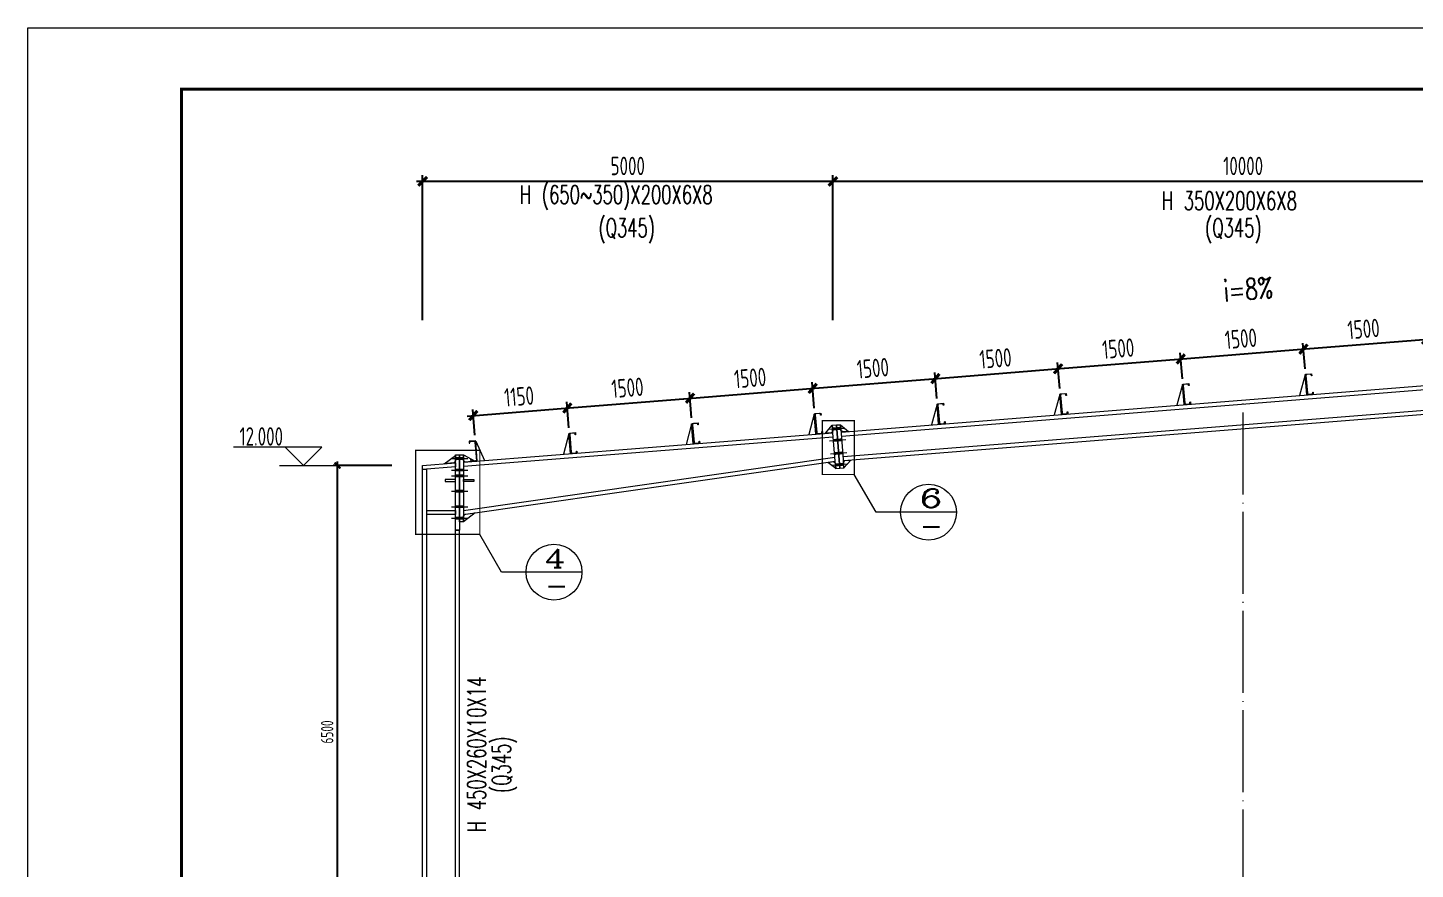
# Model space of a CAD drawing. Header units: millimetres. Extents: x 19781 to 898973, y -947928 to -267362.
# Drawn here: x 571798 to 605618, y -458465 to -437940 of the extents above; entities that cross this region are included whole.
import ezdxf
from ezdxf.enums import TextEntityAlignment as Align

# ---------------------------------------------------------------- set-up
doc = ezdxf.new("R2010")
doc.units = ezdxf.units.MM
doc.header["$LTSCALE"] = 100
doc.linetypes.add('DOTE', pattern=[2.42, 2, -0.2, 0.02, -0.2])
doc.layers.get('0').update_dxf_attribs({"lineweight": 18})
for name, color, linetype, lineweight in [('11', 3, 'Continuous', 18), ('114', 2, 'Continuous', 18), ('14', 2, 'Continuous', 18), ('BORDER', 7, 'Continuous', 18), ('DIM', 3, 'Continuous', 18), ('DIM_IDEN', 3, 'Continuous', 18), ('DIM_SYMB', 3, 'Continuous', 18), ('DOTE', 1, 'DOTE', 18), ('J', 4, 'Continuous', 18), ('PUB_DIM', 3, 'Continuous', 18), ('PUB_TEXT', 7, 'Continuous', 18)]:
    doc.layers.add(name, color=color, linetype=linetype, lineweight=lineweight)
doc.styles.add('_TCH_DIM', font='simplex.shx', dxfattribs={"bigfont": 'gbcbig.shx'})
doc.styles.add('_TCH_LABEL', font='complex.shx', dxfattribs={"bigfont": 'gbcbig.shx'})
doc.styles.add('HZ1', font='txt.shx', dxfattribs={"bigfont": 'hztxt.shx'})
doc.styles.add('TSSD_REIN', font='tssdeng.shx', dxfattribs={"width": 0.7, "bigfont": 'hztxt.shx'})
doc.dimstyles.new('TSSD_100_100', dxfattribs={"dimtxt": 300, "dimasz": 100, "dimexe": 100, "dimexo": 250, "dimgap": 100, "dimtad": 1, "dimdec": 0, "dimzin": 0, "dimdsep": 46, "dimtxsty": 'TSSD_REIN', "dimblk": 'ARCHTICK', "dimcen": 0, "dimdle": 100, "dimclrt": 7, "dimadec": 0, "dimazin": 0, "dimtfac": 1, "dimtdec": 0, "dimtix": 1, "dimtmove": 2, "dimatfit": 3, "dimfxl": 1, "dimtolj": 1, "dimtzin": 0, "dimarcsym": 0})

# ---------------------------------------------------------------- blocks, each defined once
blk = doc.blocks.new('_ArchTick_0')
at = {"color": 0, "linetype": 'ByBlock'}
blk.add_lwpolyline([(-0.71, -0.71, 0.5, 0.5, 0), (0.71, 0.71, 0.5, 0.5, 0)], format="xyseb", dxfattribs=at)
blk = doc.blocks.new('*X521')
at = {"layer": 'DIM', "color": 0, "lineweight": -2, "ltscale": 100, "transparency": 16777216}
for p, q in [((581273, -441686), (591573, -441686)), ((581423, -445074), (581423, -441536)), ((591423, -445074), (591423, -441536))]:
    blk.add_line(p, q, dxfattribs=at)
at = {"layer": 'DIM', "color": 0, "lineweight": -2, "ltscale": 100, "transparency": 16777216, "xscale": 150, "yscale": 150, "zscale": 150, "rotation": 180}
blk.add_blockref('_ArchTick_0', (581423, -441686), dxfattribs=at)
at = {"layer": 'DIM', "color": 0, "lineweight": -2, "ltscale": 100, "transparency": 16777216, "xscale": 150, "yscale": 150, "zscale": 150}
blk.add_blockref('_ArchTick_0', (591423, -441686), dxfattribs=at)
at = {"layer": 'DIM', "color": 7, "ltscale": 100, "transparency": 16777216, "insert": (586423, -441311), "char_height": 450, "width": 3330, "attachment_point": 5, "style": 'TSSD_REIN'}
blk.add_mtext('5000', dxfattribs=at)
blk = doc.blocks.new('_ARCHTICK')
at = {"color": 0, "linetype": 'ByBlock', "const_width": 0.5}
blk.add_lwpolyline([(-0.5, -0.5), (0.5, 0.5)], dxfattribs=at)
blk = doc.blocks.new('*X522')
at = {"layer": 'DIM', "color": 0, "lineweight": -2, "ltscale": 100, "transparency": 16777216}
for p, q in [((591273, -441686), (611573, -441686)), ((591423, -445074), (591423, -441536)), ((611423, -445074), (611423, -441536))]:
    blk.add_line(p, q, dxfattribs=at)
at = {"layer": 'DIM', "color": 0, "lineweight": -2, "ltscale": 100, "transparency": 16777216, "xscale": 150, "yscale": 150, "zscale": 150, "rotation": 180}
blk.add_blockref('_ArchTick_0', (591423, -441686), dxfattribs=at)
at = {"layer": 'DIM', "color": 0, "lineweight": -2, "ltscale": 100, "transparency": 16777216, "xscale": 150, "yscale": 150, "zscale": 150}
blk.add_blockref('_ArchTick_0', (611423, -441686), dxfattribs=at)
at = {"layer": 'DIM', "color": 7, "ltscale": 100, "transparency": 16777216, "insert": (601423, -441311), "char_height": 450, "width": 4095, "attachment_point": 5, "style": 'TSSD_REIN'}
blk.add_mtext('10000', dxfattribs=at)
blk = doc.blocks.new('*X527')
at = {"layer": 'DIM', "color": 0, "lineweight": -2, "ltscale": 100, "transparency": 16777216}
for p, q in [((580673, -448617), (579246, -448617)), ((579346, -461717), (579346, -448517)), ((580673, -461617), (579246, -461617))]:
    blk.add_line(p, q, dxfattribs=at)
at = {"layer": 'DIM', "color": 0, "lineweight": -2, "ltscale": 100, "transparency": 16777216, "xscale": 100, "yscale": 100, "zscale": 100}
for p, rotation in [((579346, -448617), 90), ((579346, -461617), 270)]:
    blk.add_blockref('_ArchTick_0', p, dxfattribs=dict(at, rotation=rotation))
at = {"layer": 'DIM', "color": 7, "ltscale": 100, "transparency": 16777216, "insert": (579096, -455117), "char_height": 300, "width": 2190, "attachment_point": 5, "rotation": 90, "style": 'TSSD_REIN'}
blk.add_mtext('6500', dxfattribs=at)
blk = doc.blocks.new('A$C006D4F7D')
for p, q in [((54, 200), (0, 0)), ((54, 200), (58, 200)), ((70, 6), (54, 200)), ((74, 6), (58, 205))]:
    blk.add_line(p, q)
at = {"layer": 'J'}
blk.add_lwpolyline([(128, 24), (128, 30), (132, 31), (134, 11), (74, 6), (58, 205), (118, 210), (119, 190), (115, 190), (115, 196, 0.414214), (104, 205), (72, 202, 0.414214), (63, 192), (77, 20, 0.414214), (87, 11), (119, 14, 0.414214)], format="xyb", close=True, dxfattribs=at)
blk = doc.blocks.new('*X535')
at = {"layer": 'DIM', "color": 0, "lineweight": -2, "ltscale": 100, "transparency": 16777216}
for p, q in [((605922, -446022), (605872, -445391)), ((602744, -445791), (606033, -445528)), ((602932, -446261), (602881, -445630))]:
    blk.add_line(p, q, dxfattribs=at)
at = {"layer": 'DIM', "color": 0, "lineweight": -2, "ltscale": 100, "transparency": 16777216, "xscale": 150, "yscale": 150, "zscale": 150}
for p, rotation in [((605884, -445540), 4.573919869966304), ((602893, -445779), 184.5739198699663)]:
    blk.add_blockref('_ArchTick_0', p, dxfattribs=dict(at, rotation=rotation))
at = {"layer": 'DIM', "color": 7, "ltscale": 100, "transparency": 16777216, "insert": (604358, -445286), "char_height": 450, "width": 3195, "attachment_point": 5, "rotation": 4.5739, "style": 'TSSD_REIN'}
blk.add_mtext('1500', dxfattribs=at)
blk = doc.blocks.new('*X536')
at = {"layer": 'DIM', "color": 0, "lineweight": -2, "ltscale": 100, "transparency": 16777216}
for p, q in [((602932, -446261), (602881, -445630)), ((599753, -446030), (603043, -445767)), ((599941, -446500), (599891, -445869))]:
    blk.add_line(p, q, dxfattribs=at)
at = {"layer": 'DIM', "color": 0, "lineweight": -2, "ltscale": 100, "transparency": 16777216, "xscale": 150, "yscale": 150, "zscale": 150}
for p, rotation in [((602893, -445779), 4.573919869966304), ((599903, -446019), 184.5739198699663)]:
    blk.add_blockref('_ArchTick_0', p, dxfattribs=dict(at, rotation=rotation))
at = {"layer": 'DIM', "color": 7, "ltscale": 100, "transparency": 16777216, "insert": (601368, -445525), "char_height": 450, "width": 3195, "attachment_point": 5, "rotation": 4.5739, "style": 'TSSD_REIN'}
blk.add_mtext('1500', dxfattribs=at)
blk = doc.blocks.new('*X537')
at = {"layer": 'DIM', "color": 0, "lineweight": -2, "ltscale": 100, "transparency": 16777216}
for p, q in [((596763, -446270), (600052, -446007)), ((599941, -446500), (599891, -445869)), ((596951, -446740), (596900, -446108))]:
    blk.add_line(p, q, dxfattribs=at)
at = {"layer": 'DIM', "color": 0, "lineweight": -2, "ltscale": 100, "transparency": 16777216, "xscale": 150, "yscale": 150, "zscale": 150}
for p, rotation in [((599903, -446019), 4.573919869966137), ((596912, -446258), 184.5739198699661)]:
    blk.add_blockref('_ArchTick_0', p, dxfattribs=dict(at, rotation=rotation))
at = {"layer": 'DIM', "color": 7, "ltscale": 100, "transparency": 16777216, "insert": (598378, -445764), "char_height": 450, "width": 3195, "attachment_point": 5, "rotation": 4.5739, "style": 'TSSD_REIN'}
blk.add_mtext('1500', dxfattribs=at)
blk = doc.blocks.new('*X538')
at = {"layer": 'DIM', "color": 0, "lineweight": -2, "ltscale": 100, "transparency": 16777216}
for p, q in [((593772, -446509), (597062, -446246)), ((593960, -446979), (593910, -446347)), ((596951, -446740), (596900, -446108))]:
    blk.add_line(p, q, dxfattribs=at)
at = {"layer": 'DIM', "color": 0, "lineweight": -2, "ltscale": 100, "transparency": 16777216, "xscale": 150, "yscale": 150, "zscale": 150}
for p, rotation in [((593922, -446497), 184.5739198699661), ((596912, -446258), 4.573919869966137)]:
    blk.add_blockref('_ArchTick_0', p, dxfattribs=dict(at, rotation=rotation))
at = {"layer": 'DIM', "color": 7, "ltscale": 100, "transparency": 16777216, "insert": (595387, -446004), "char_height": 450, "width": 3195, "attachment_point": 5, "rotation": 4.5739, "style": 'TSSD_REIN'}
blk.add_mtext('1500', dxfattribs=at)
blk = doc.blocks.new('*X539')
at = {"layer": 'DIM', "color": 0, "lineweight": -2, "ltscale": 100, "transparency": 16777216}
for p, q in [((593960, -446979), (593910, -446347)), ((590782, -446748), (594071, -446485)), ((590970, -447218), (590919, -446587))]:
    blk.add_line(p, q, dxfattribs=at)
at = {"layer": 'DIM', "color": 0, "lineweight": -2, "ltscale": 100, "transparency": 16777216, "xscale": 150, "yscale": 150, "zscale": 150}
for p, rotation in [((593922, -446497), 4.573919869967246), ((590931, -446736), 184.5739198699673)]:
    blk.add_blockref('_ArchTick_0', p, dxfattribs=dict(at, rotation=rotation))
at = {"layer": 'DIM', "color": 7, "ltscale": 100, "transparency": 16777216, "insert": (592397, -446243), "char_height": 450, "width": 3195, "attachment_point": 5, "rotation": 4.5739, "style": 'TSSD_REIN'}
blk.add_mtext('1500', dxfattribs=at)
blk = doc.blocks.new('*X540')
at = {"layer": 'DIM', "color": 0, "lineweight": -2, "ltscale": 100, "transparency": 16777216}
for p, q in [((587791, -446987), (591081, -446724)), ((590970, -447218), (590919, -446587)), ((587979, -447457), (587929, -446826))]:
    blk.add_line(p, q, dxfattribs=at)
at = {"layer": 'DIM', "color": 0, "lineweight": -2, "ltscale": 100, "transparency": 16777216, "xscale": 150, "yscale": 150, "zscale": 150}
for p, rotation in [((590931, -446736), 4.573919869966482), ((587941, -446975), 184.5739198699665)]:
    blk.add_blockref('_ArchTick_0', p, dxfattribs=dict(at, rotation=rotation))
at = {"layer": 'DIM', "color": 7, "ltscale": 100, "transparency": 16777216, "insert": (589406, -446482), "char_height": 450, "width": 3195, "attachment_point": 5, "rotation": 4.5739, "style": 'TSSD_REIN'}
blk.add_mtext('1500', dxfattribs=at)
blk = doc.blocks.new('*X541')
at = {"layer": 'DIM', "color": 0, "lineweight": -2, "ltscale": 100, "transparency": 16777216}
for p, q in [((584801, -447227), (588090, -446963)), ((584989, -447696), (584938, -447065)), ((587979, -447457), (587929, -446826))]:
    blk.add_line(p, q, dxfattribs=at)
at = {"layer": 'DIM', "color": 0, "lineweight": -2, "ltscale": 100, "transparency": 16777216, "xscale": 150, "yscale": 150, "zscale": 150}
for p, rotation in [((584950, -447215), 184.5739198699661), ((587941, -446975), 4.573919869966137)]:
    blk.add_blockref('_ArchTick_0', p, dxfattribs=dict(at, rotation=rotation))
at = {"layer": 'DIM', "color": 7, "ltscale": 100, "transparency": 16777216, "insert": (586416, -446721), "char_height": 450, "width": 3195, "attachment_point": 5, "rotation": 4.5739, "style": 'TSSD_REIN'}
blk.add_mtext('1500', dxfattribs=at)
blk = doc.blocks.new('*X542')
at = {"layer": 'DIM', "color": 0, "lineweight": -2, "ltscale": 100, "transparency": 16777216}
for p, q in [((584989, -447696), (584938, -447065)), ((582508, -447410), (585100, -447203)), ((582696, -447880), (582646, -447249))]:
    blk.add_line(p, q, dxfattribs=at)
at = {"layer": 'DIM', "color": 0, "lineweight": -2, "ltscale": 100, "transparency": 16777216, "xscale": 150, "yscale": 150, "zscale": 150}
for p, rotation in [((584950, -447215), 4.573919869967487), ((582658, -447398), 184.5739198699675)]:
    blk.add_blockref('_ArchTick_0', p, dxfattribs=dict(at, rotation=rotation))
at = {"layer": 'DIM', "color": 7, "ltscale": 100, "transparency": 16777216, "insert": (583774, -446933), "char_height": 450, "width": 3195, "attachment_point": 5, "rotation": 4.5739, "style": 'TSSD_REIN'}
blk.add_mtext('1150', dxfattribs=at)

msp = doc.modelspace()

# ---------------------------------------------------------------- linework, layer by layer
at = {"layer": '11'}
for p, q in [((591622.57, -447800.58), (611223.84, -446232.47)), ((591630.54, -447900.26), (611231.81, -446332.16)), ((591670.42, -448398.67), (611271.69, -446830.57)), ((591678.39, -448498.35), (611279.66, -446930.25)), ((582423.21, -448536.53), (591423.21, -447816.53)), ((582423.21, -448636.84), (591431.18, -447916.21)), ((582423.21, -449711.39), (591471.04, -448414.42)), ((581423.21, -448716.84), (581523.21, -448708.84)), ((581423.21, -461616.53), (581423.21, -448716.84)), ((581523.21, -461616.53), (581523.21, -448708.84)), ((582423.21, -449812.41), (591479.03, -448514.3)), ((582223.21, -461616.53), (582223.21, -450192.41)), ((582223.21, -450192.41), (582323.21, -450192.41)), ((582323.21, -461616.53), (582323.21, -450192.41))]:
    msp.add_line(p, q, dxfattribs=at)
at = {"layer": '114', "color": 2, "linetype": 'ByBlock'}
for p, q in [((591316.35, -447734.79), (591715.08, -447702.89)), ((591338.68, -448013.9), (591737.4, -447982)), ((582123.21, -448446.53), (582523.21, -448446.53)), ((591364.18, -448332.68), (591762.91, -448300.79)), ((582123.21, -448726.84), (582523.21, -448726.84)), ((591386.52, -448611.99), (591785.25, -448580.09)), ((582123.21, -448866.84), (582523.21, -448866.84)), ((582123.21, -449244.85), (582523.21, -449244.85)), ((582123.21, -449621.38), (582523.21, -449621.38)), ((582123.21, -449902.41), (582523.21, -449902.41))]:
    msp.add_line(p, q, dxfattribs=at)
at = {"layer": '114', "color": 1}
for points in [[(591416.03, -447726.82, 70, 70, 0), (591615.39, -447710.87, 70, 70, 0)], [(591438.36, -448005.92, 70, 70, 0), (591637.72, -447989.98, 70, 70, 0)], [(582223.21, -448446.53, 70, 70, 0), (582423.21, -448446.53, 70, 70, 0)], [(591463.86, -448324.71, 70, 70, 0), (591663.23, -448308.76, 70, 70, 0)], [(582223.21, -448726.84, 70, 70, 0), (582423.21, -448726.84, 70, 70, 0)], [(591486.21, -448604.01, 70, 70, 0), (591685.57, -448588.07, 70, 70, 0)], [(582223.21, -448866.84, 70, 70, 0), (582423.21, -448866.84, 70, 70, 0)], [(582223.21, -449244.85, 70, 70, 0), (582423.21, -449244.85, 70, 70, 0)], [(582223.21, -449621.38, 70, 70, 0), (582423.21, -449621.38, 70, 70, 0)], [(582223.21, -449902.41, 70, 70, 0), (582423.21, -449902.41, 70, 70, 0)]]:
    msp.add_lwpolyline(points, format="xyseb", dxfattribs=at)
at = {"layer": '14'}
for p, q in [((591243.78, -447830.88), (591408.85, -447637.1)), ((591420.02, -447776.66), (591383.33, -447819.72)), ((591408.85, -447637.1), (591508.53, -447629.13)), ((591493.54, -448695.72), (591408.85, -447637.1)), ((591408.85, -447637.1), (591420.02, -447776.66)), ((591508.53, -447629.13), (591608.22, -447621.16)), ((591508.53, -447629.13), (591593.22, -448687.75)), ((591593.22, -448687.75), (591508.53, -447629.13)), ((591608.22, -447621.16), (591692.91, -448679.77)), ((591619.38, -447760.71), (591608.22, -447621.16)), ((591608.22, -447621.16), (591802, -447786.23)), ((591662.44, -447797.39), (591619.38, -447760.71)), ((591383.33, -447819.72), (591243.78, -447830.88)), ((591802, -447786.23), (591662.44, -447797.39)), ((581944.1, -448574.86), (582223.21, -448372.53)), ((582223.21, -450192.41), (582223.21, -448356.21)), ((582223.21, -448356.21), (582323.21, -448356.21)), ((582223.21, -448372.53), (582223.21, -448512.53)), ((582323.21, -448356.21), (582323.21, -450192.41)), ((582323.21, -449992.41), (582323.21, -448356.21)), ((582323.21, -448356.21), (582423.21, -448356.21)), ((582423.21, -448356.21), (582423.21, -449992.41)), ((582423.21, -448496.53), (582423.21, -448356.53)), ((582423.21, -448356.53), (582702.32, -448514.2)), ((581423.21, -448616.53), (582223.21, -448552.53)), ((581423.21, -448716.84), (581423.21, -448616.53)), ((582223.21, -448652.85), (581423.21, -448716.84)), ((582183.33, -448555.72), (581944.1, -448574.86)), ((582223.21, -448512.53), (582183.33, -448555.72)), ((582223.21, -448552.53), (582223.21, -448652.85)), ((582463.08, -448533.34), (582423.21, -448496.53)), ((582702.32, -448514.2), (582463.08, -448533.34)), ((591300.85, -448539.84), (591439.43, -448519.97)), ((591493.38, -448693.72), (591300.85, -448539.84)), ((591439.43, -448519.97), (591482.22, -448554.17)), ((591482.22, -448554.17), (591493.38, -448693.72)), ((591593.22, -448687.75), (591493.54, -448695.72)), ((591692.91, -448679.77), (591593.22, -448687.75)), ((591681.58, -448538.22), (591718.27, -448495.16)), ((591692.75, -448677.78), (591681.58, -448538.22)), ((591857.82, -448483.99), (591692.75, -448677.78)), ((591718.27, -448495.16), (591857.82, -448483.99)), ((582223.21, -448956.85), (581973.21, -448956.85)), ((581973.21, -448956.85), (581973.21, -449006.85)), ((581973.21, -449006.85), (582223.21, -449006.85)), ((582223.21, -449006.85), (582223.21, -448956.85)), ((582423.21, -448956.85), (582673.21, -448956.85)), ((582423.21, -449006.85), (582423.21, -448956.85)), ((582673.21, -449006.85), (582423.21, -449006.85)), ((582673.21, -448956.85), (582673.21, -449006.85)), ((581523.21, -449711.9), (582223.21, -449711.9)), ((581523.21, -449811.9), (581523.21, -449711.9)), ((582223.21, -449711.9), (582223.21, -449811.9)), ((582700.37, -449772.68), (582423.21, -449992.41)), ((582423.21, -449852.41), (582462.8, -449806.73)), ((582462.8, -449806.73), (582700.37, -449772.68)), ((582223.21, -449811.9), (581523.21, -449811.9)), ((582423.21, -449992.41), (582323.21, -449992.41)), ((582423.21, -449992.41), (582423.21, -449852.41)), ((582323.21, -450192.41), (582223.21, -450192.41))]:
    msp.add_line(p, q, dxfattribs=at)
at = {"layer": 'BORDER'}
msp.add_lwpolyline([(571798, -500940), (571798, -437940), (705448, -437940), (705448, -500940)], close=True, dxfattribs=at)
msp.add_lwpolyline([(575548, -499440, 75, 75, 0), (575548, -439440, 75, 75, 0), (703948, -439440, 75, 75, 0), (703948, -499440, 75, 75, 0)], format="xyseb", close=True, dxfattribs=at)
at = {"layer": 'DIM_IDEN'}
for p, q in [((592476.93, -449756.61), (591945.69, -448837.53)), ((594434.78, -449756.61), (592476.93, -449756.61)), ((583347.93, -451216.61), (582816.69, -450297.53)), ((585305.78, -451216.61), (583347.93, -451216.61))]:
    msp.add_line(p, q, dxfattribs=at)
for centre in [(593753.87, -449756.61), (584624.87, -451216.61)]:
    msp.add_circle(centre, 680.91, dxfattribs=at)
at = {"layer": 'DIM_SYMB'}
msp.add_lwpolyline([(602854.07, -444698.7, 0, 0, 0), (600869.11, -444856.24, 140.01, 0, 0), (600345.71, -444897.78, 0, 0, 0)], format="xyseb", dxfattribs=at)
at = {"layer": 'DOTE', "linetype": 'DOTE', "ltscale": 10}
for p, q in [((601423.21, -473524.53), (601423.21, -447016.53)), ((581423.21, -473524.53), (581423.21, -448616.53))]:
    msp.add_line(p, q, dxfattribs=at)
at = {"layer": 'PUB_DIM', "color": 3, "linetype": 'Continuous'}
for p, q in [((578969.18, -448166.39), (576810.21, -448166.39)), ((578068.91, -448166.39), (578519.05, -448616.53)), ((578519.05, -448616.53), (578969.18, -448166.39))]:
    msp.add_line(p, q, dxfattribs=at)
at = {"layer": 'PUB_TEXT', "color": 3, "linetype": 'Continuous'}
msp.add_line((577932.92, -448616.53), (579798.21, -448616.53), dxfattribs=at)
at = {"layer": 'PUB_TEXT'}
for points in [[(591945.69, -448837.53, 30, 30, 0), (591166.21, -448837.53, 30, 30, 0), (591166.21, -447525.84, 30, 30, 0), (591945.69, -447525.84, 30, 30, 0)], [(582816.69, -450297.53, 30, 30, 0), (581256.21, -450297.53, 30, 30, 0), (581256.21, -448249.84, 30, 30, 0), (582816.69, -448249.84, 30, 30, 0)]]:
    msp.add_lwpolyline(points, format="xyseb", close=True, dxfattribs=at)

# ---------------------------------------------------------------- block references
at = {"linetype": 'Continuous'}
for p, xscale, yscale, zscale, rotation in [((602797.19, -446906.61), 2.507021293975414, 2.507021293975414, 2.507021293975414, 359.999998609852), ((599806.75, -447145.84), 2.507021293975414, 2.507021293975414, 2.507021293975414, 359.999998609852), ((593825.86, -447624.32), 2.507021293975414, 2.507021293975414, 2.507021293975414, 359.999998609852), ((596816.3, -447385.08), 2.507021293975414, 2.507021293975414, 2.507021293975414, 359.999998609852), ((590835.41, -447863.55), 2.507021293975414, 2.507021293975414, 2.507021293975414, 359.999998609852), ((587844.96, -448102.78), 2.507021293975414, 2.507021293975414, 2.507021293975414, 359.999998609852), ((582931.7, -448495.85), -2.507021293946541, 2.507021294208243, 2.507021293911778, 9.147841130052381), ((584854.52, -448342.02), 2.507021293975414, 2.507021293975414, 2.507021293975414, 359.999998609852)]:
    msp.add_blockref('A$C006D4F7D', p, dxfattribs=dict(at, xscale=xscale, yscale=yscale, zscale=zscale, rotation=rotation))

# ---------------------------------------------------------------- texts
at = {"style": 'HZ1', "width": 0.65}
for p in [(585708.6, -443045.72), (600495.6, -443045.72)]:
    msp.add_text('(Q345)', height=450, dxfattribs=at).set_placement(p)
msp.add_text('(Q345)', height=450, rotation=90, dxfattribs=at).set_placement((583570.76, -456603.95))
at = {"char_height": 450, "attachment_point": 7, "style": 'HZ1'}
for s, insert, width in [('{\\W0.65;H (650~350)X200X6X8}', (583794.21, -442384.87), 5484.375), ('{\\W0.65;H 350X200X6X8}', (599439.21, -442384.87), 3980.0893)]:
    msp.add_mtext(s, dxfattribs=dict(at, insert=insert, width=width))
at = {"insert": (582963.71, -457562.03), "char_height": 450, "width": 4450.1786, "attachment_point": 7, "rotation": 90, "style": 'HZ1'}
msp.add_mtext('{\\W0.65;H 450X260X10X14}', dxfattribs=at)
at = {"layer": 'PUB_DIM', "color": 2, "linetype": 'Continuous', "style": 'TSSD_REIN', "width": 0.7}
msp.add_text('12.000', height=450.135, dxfattribs=at).set_placement((577489.54, -447908.24), align=Align.MIDDLE_CENTER)
at = {"layer": 'PUB_TEXT', "style": '_TCH_DIM', "width": 0.705882}
msp.add_text('i=8%', height=510.051, rotation=4.537773, dxfattribs=at).set_placement((600966.52, -444618.97))
at = {"layer": 'PUB_TEXT', "style": '_TCH_LABEL'}
for s, width, p in [('6', 1.5, (593530.41, -449642.3)), ('-', 1.16667, (593530.41, -450301.35)), ('4', 1.3125, (584401.41, -451102.3)), ('-', 1.16667, (584401.41, -451761.35))]:
    msp.add_text(s, height=446.93, dxfattribs=dict(at, width=width)).set_placement(p)

# ---------------------------------------------------------------- dimensions: what is measured, and where the dimension line sits
at = {"layer": 'DIM', "ltscale": 100}
dim = msp.add_linear_dim(base=(591423.21, -441685.88), p1=(581423.21, -445449.31), p2=(591423.21, -445449.31), text='5000', dimstyle='TSSD_100_100', override={"dimscale": 1.5, "dimsah": 1}, dxfattribs=at)
dim.commit()
dim.dimension.update_dxf_attribs({"geometry": '*X521', "text_midpoint": (586423.21, -441310.88)})
for base, p1, p2, angle, text, override, picture, middle in [((611423.21, -441685.88), (591423.21, -445449.31), (611423.21, -445449.31), 0, '10000', {"dimscale": 1.5, "dimsah": 1}, '*X522', (601423.21, -441310.88)), ((605883.57, -445540.04), (602961.57, -446634.89), (605952.01, -446395.65), 4.57392, '1500', {"dimscale": 1.5, "dimsah": 1}, '*X535', (604358.44, -445285.85)), ((599902.67, -446018.51), (596980.68, -447113.36), (599971.12, -446874.12), 4.57392, '1500', {"dimscale": 1.5, "dimsah": 1}, '*X537', (598377.55, -445764.32)), ((602893.12, -445779.27), (599971.12, -446874.12), (602961.57, -446634.89), 4.57392, '1500', {"dimscale": 1.5, "dimsah": 1}, '*X536', (601367.99, -445525.09)), ((596912.23, -446257.74), (593990.23, -447352.59), (596980.68, -447113.36), 4.57392, '1500', {"dimscale": 1.5, "dimsah": 1}, '*X538', (595387.1, -446003.56)), ((590931.34, -446736.22), (588009.34, -447831.06), (590999.79, -447591.83), 4.57392, '1500', {"dimscale": 1.5, "dimsah": 1}, '*X540', (589406.21, -446482.03)), ((593921.78, -446496.98), (590999.79, -447591.83), (593990.23, -447352.59), 4.57392, '1500', {"dimscale": 1.5, "dimsah": 1}, '*X539', (592396.65, -446242.79)), ((587940.89, -446975.45), (585018.89, -448070.3), (588009.34, -447831.06), 4.57392, '1500', {"dimscale": 1.5, "dimsah": 1}, '*X541', (586415.76, -446721.26)), ((584950.44, -447214.69), (582726.22, -448253.71), (585018.89, -448070.3), 4.57392, '1150', {"dimscale": 1.5, "dimsah": 1}, '*X542', (583774.2, -446932.59)), ((579346.21, -448616.53), (580923.21, -461616.53), (580923.21, -448616.53), 90, '6500', {"dimsah": 1}, '*X527', (579096.21, -455116.53))]:
    dim = msp.add_linear_dim(base=base, p1=p1, p2=p2, angle=angle, text=text, dimstyle='TSSD_100_100', override=override, dxfattribs=at)
    dim.commit()
    dim.dimension.update_dxf_attribs({"geometry": picture, "text_midpoint": middle})

doc.saveas('drawing.dxf')
